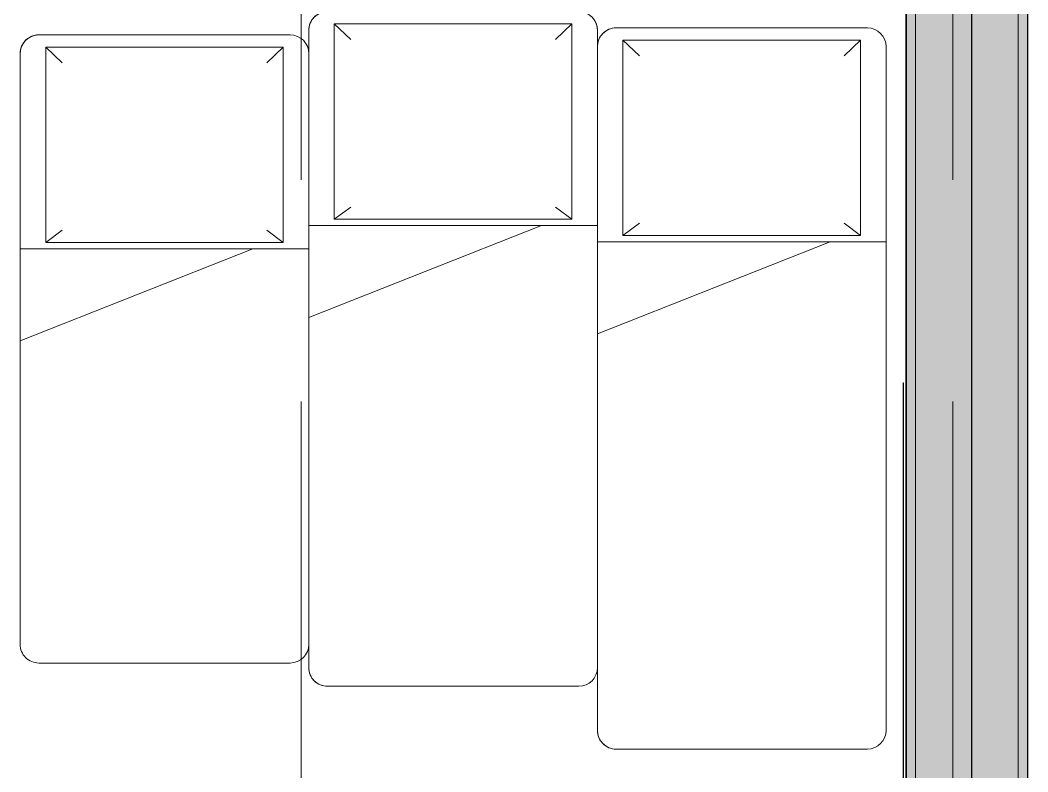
# Model space of a CAD drawing. Header units: millimetres. Extents: x 1322 to 199238, y -8553 to 29000.
# Drawn here: x 29675 to 31840, y 5671 to 7287 of the extents above; entities that cross this region are included whole.
import ezdxf

# ---------------------------------------------------------------- set-up
doc = ezdxf.new("R2010")
doc.units = ezdxf.units.MM
doc.linetypes.add('Осевая', pattern=[3175, 635, -476.25, 1587.5, -476.25])
for name, color, linetype, lineweight in [('A-GENM', 7, 'Continuous', 9), ('A-WALL', 7, 'Continuous', 9), ('I-WALL', 7, 'Continuous', 9), ('Оси-2', 7, 'Осевая', 9)]:
    doc.layers.add(name, color=color, linetype=linetype, lineweight=lineweight)
for name, color, linetype, lineweight, true_color in [('A-WALL-1', 7, 'Continuous', 9, 0x3c3c3c), ('A-WALL-FNSH-1', 7, 'Continuous', 9, 0x3c3c3c), ('I-FURN-1', 7, 'Continuous', 9, 0xf0f0f0)]:
    doc.layers.add(name, color=color, linetype=linetype, lineweight=lineweight, true_color=true_color)
pattern_1 = [(0, (-75531.326, 0), (121.92, 30.48), [10.058, -81.382, 10.058, -81.382, -487.68]), (0, (-75531.326, 0), (121.92, 30.48), [-182.88, 10.058, -172.822, 10.058, -81.382, -213.36]), (0, (-75531.326, 0), (121.92, 30.48), [-457.2, 10.058, -50.902, 10.058, -142.342]), (120, (-75485.606, 15.24), (-87.356454, 90.345817), [10.058, -81.382, 10.058, -81.382, -487.68]), (120, (-75485.606, 15.24), (-87.356454, 90.345817), [-182.88, 10.058, -172.822, 10.058, -81.382, -213.36]), (120, (-75485.606, 15.24), (-87.356454, 90.345817), [-457.2, 10.058, -50.902, 10.058, -142.342]), (240, (-75470.366, 76.2), (-34.563546, -120.825817), [10.058, -81.382, 10.058, -81.382, -487.68]), (240, (-75470.366, 76.2), (-34.563546, -120.825817), [-182.88, 10.058, -172.822, 10.058, -81.382, -213.36]), (240, (-75470.366, 76.2), (-34.563546, -120.825817), [-457.2, 10.058, -50.902, 10.058, -142.342])]

# ---------------------------------------------------------------- blocks, each defined once
blk = doc.blocks.new('Bed - Small Sizes - 1_118-25586206-План размещения напольных электротехнических лючков и розеток 1 этажа в осях 23_1-33')
at = {"layer": 'I-FURN-1'}
for p, q in [((247.3, 1550), (-292.7, 1550)), ((-292.7, 1550), (247.3, 1550)), ((-332.7, 1510), (-332.7, 460)), ((-332.7, 460), (-332.7, 1510)), ((287.3, 657.7), (287.3, 1510)), ((287.3, 1510), (287.3, 1375)), ((287.3, 1375), (287.3, 657.7)), ((287.3, 657.7), (-212.7, 460)), ((-212.7, 460), (287.3, 657.7)), ((-212.7, 460), (287.3, 657.7)), ((287.3, 460), (287.3, 657.7)), ((287.3, 657.7), (287.3, 460)), ((287.3, 425), (287.3, 657.7)), ((287.3, 657.7), (287.3, 425)), ((-212.7, 460), (-332.7, 460)), ((-332.7, 460), (-332.7, 40)), ((-332.7, 40), (-332.7, 460)), ((-332.7, 460), (-212.7, 460)), ((-332.7, 460), (-332.7, 40)), ((-332.7, 40), (-332.7, 460)), ((-332.7, 460), (-212.7, 460)), ((287.3, 460), (-212.7, 460)), ((-212.7, 460), (287.3, 460)), ((-212.7, 460), (287.3, 460)), ((287.3, 460), (-212.7, 460)), ((-212.7, 460), (287.3, 460)), ((287.3, 40), (287.3, 460)), ((287.3, 460), (287.3, 425)), ((-277.5, 446.2), (-242.7, 420)), ((-277.5, 26.2), (-277.5, 446.2)), ((-277.5, 446.2), (232.5, 446.2)), ((-277.5, 446.2), (232.5, 446.2)), ((-277.5, 26.2), (-277.5, 446.2)), ((232.5, 446.2), (197.3, 420)), ((232.5, 446.2), (232.5, 26.2)), ((232.5, 446.2), (232.5, 26.2)), ((287.3, 425), (287.3, 40)), ((287.3, 40), (287.3, 425)), ((287.3, 425), (287.3, 40)), ((-277.5, 26.2), (-242.7, 60)), ((232.5, 26.2), (197.3, 60)), ((232.5, 26.2), (-277.5, 26.2)), ((232.5, 26.2), (-277.5, 26.2)), ((-292.7, 0), (247.3, 0)), ((247.3, 0), (-292.7, 0)), ((-292.7, 0), (247.3, 0)), ((247.3, 0), (-292.7, 0))]:
    blk.add_line(p, q, dxfattribs=at)
for centre, start, end in [((-292.7, 1510), 90, 180), ((-292.7, 1510), 90, 180), ((247.3, 1510), 360, 90), ((247.3, 1510), 0, 90), ((-292.7, 40), 180, 270), ((-292.7, 40), 180, 270), ((-292.7, 40), 180, 270), ((-292.7, 40), 180, 270), ((247.3, 40), 270, 360), ((247.3, 40), 270, 0), ((247.3, 40), 270, 360), ((247.3, 40), 270, 360)]:
    blk.add_arc(centre, 40, start, end, dxfattribs=at)
blk = doc.blocks.new('Bed - Small Sizes - Single 5-25586207-План размещения напольных электротехнических лючков и розеток 1 этажа в осях 23_1-33')
at = {"layer": 'I-FURN-1'}
for p, q in [((247.3, 1450), (-292.7, 1450)), ((-292.7, 1450), (247.3, 1450)), ((-332.7, 1410), (-332.7, 692.7)), ((-332.7, 692.7), (-332.7, 1410)), ((287.3, 657.7), (287.3, 1410)), ((287.3, 1410), (287.3, 1360)), ((287.3, 1360), (287.3, 657.7)), ((-332.7, 692.7), (-332.7, 460)), ((-332.7, 460), (-332.7, 692.7)), ((287.3, 657.7), (-212.7, 460)), ((-212.7, 460), (287.3, 657.7)), ((-212.7, 460), (287.3, 657.7)), ((287.3, 460), (287.3, 657.7)), ((287.3, 657.7), (287.3, 510)), ((287.3, 510), (287.3, 657.7)), ((287.3, 657.7), (287.3, 510)), ((287.3, 510), (287.3, 460)), ((287.3, 90), (287.3, 510)), ((287.3, 510), (287.3, 90)), ((-212.7, 460), (-332.7, 460)), ((-332.7, 460), (-332.7, 40)), ((-332.7, 75), (-332.7, 460)), ((-332.7, 460), (-212.7, 460)), ((-332.7, 460), (-332.7, 75)), ((-332.7, 75), (-332.7, 460)), ((-332.7, 460), (-212.7, 460)), ((287.3, 460), (-212.7, 460)), ((-212.7, 460), (287.3, 460)), ((-212.7, 460), (287.3, 460)), ((287.3, 460), (-212.7, 460)), ((-212.7, 460), (287.3, 460)), ((287.3, 40), (287.3, 460)), ((287.3, 460), (287.3, 90)), ((-277.5, 446.2), (-242.7, 420)), ((-277.5, 26.2), (-277.5, 446.2)), ((-277.5, 446.2), (232.5, 446.2)), ((-277.5, 446.2), (232.5, 446.2)), ((-277.5, 26.2), (-277.5, 446.2)), ((232.5, 446.2), (197.3, 420)), ((232.5, 446.2), (232.5, 26.2)), ((232.5, 446.2), (232.5, 26.2)), ((287.3, 90), (287.3, 40)), ((287.3, 40), (287.3, 90)), ((287.3, 90), (287.3, 40)), ((-332.7, 40), (-332.7, 75)), ((-332.7, 75), (-332.7, 40)), ((-332.7, 40), (-332.7, 75)), ((-277.5, 26.2), (-242.7, 60)), ((232.5, 26.2), (197.3, 60)), ((232.5, 26.2), (-277.5, 26.2)), ((232.5, 26.2), (-277.5, 26.2)), ((-292.7, 0), (247.3, 0)), ((247.3, 0), (-292.7, 0)), ((-292.7, 0), (247.3, 0)), ((247.3, 0), (-292.7, 0))]:
    blk.add_line(p, q, dxfattribs=at)
for centre, start, end in [((-292.7, 1410), 90, 180), ((-292.7, 1410), 90, 180), ((247.3, 1410), 360, 90), ((247.3, 1410), 0, 90), ((-292.7, 40), 180, 270), ((-292.7, 40), 180, 270), ((-292.7, 40), 180, 270), ((-292.7, 40), 180, 240), ((247.3, 40), 270, 360), ((247.3, 40), 270, 0), ((247.3, 40), 270, 360), ((247.3, 40), 270, 360), ((-292.7, 40), 240, 270)]:
    blk.add_arc(centre, 40, start, end, dxfattribs=at)
blk = doc.blocks.new('Bed - Small Sizes - Single 6-25586208-План размещения напольных электротехнических лючков и розеток 1 этажа в осях 23_1-33')
at = {"layer": 'I-FURN-1'}
for p, q in [((247.3, 1350), (-292.7, 1350)), ((-292.7, 1350), (247.3, 1350)), ((-332.7, 1310), (-332.7, 607.7)), ((-332.7, 607.7), (-332.7, 1310)), ((287.3, 657.7), (287.3, 1310)), ((287.3, 1310), (287.3, 657.7)), ((287.3, 657.7), (-212.7, 460)), ((-212.7, 460), (287.3, 657.7)), ((-212.7, 460), (287.3, 657.7)), ((287.3, 460), (287.3, 657.7)), ((287.3, 657.7), (287.3, 460)), ((287.3, 40), (287.3, 657.7)), ((287.3, 657.7), (287.3, 40)), ((-332.7, 607.7), (-332.7, 460)), ((-332.7, 460), (-332.7, 607.7)), ((-212.7, 460), (-332.7, 460)), ((-332.7, 460), (-332.7, 410)), ((-332.7, 40), (-332.7, 460)), ((-332.7, 460), (-212.7, 460)), ((-332.7, 460), (-332.7, 40)), ((-332.7, 40), (-332.7, 460)), ((-332.7, 460), (-212.7, 460)), ((287.3, 460), (-212.7, 460)), ((-212.7, 460), (287.3, 460)), ((-212.7, 460), (287.3, 460)), ((287.3, 460), (-212.7, 460)), ((-212.7, 460), (287.3, 460)), ((287.3, 40), (287.3, 460)), ((287.3, 460), (287.3, 40)), ((-277.5, 446.2), (-242.7, 420)), ((-277.5, 26.2), (-277.5, 446.2)), ((-277.5, 446.2), (232.5, 446.2)), ((-277.5, 446.2), (232.5, 446.2)), ((-277.5, 26.2), (-277.5, 446.2)), ((232.5, 446.2), (197.3, 420)), ((232.5, 446.2), (232.5, 26.2)), ((232.5, 446.2), (232.5, 26.2)), ((-332.7, 410), (-332.7, 40)), ((-277.5, 26.2), (-242.7, 60)), ((232.5, 26.2), (197.3, 60)), ((232.5, 26.2), (-277.5, 26.2)), ((232.5, 26.2), (-277.5, 26.2)), ((-292.7, 0), (247.3, 0)), ((247.3, 0), (-292.7, 0)), ((-292.7, 0), (247.3, 0)), ((247.3, 0), (-292.7, 0))]:
    blk.add_line(p, q, dxfattribs=at)
for centre, start, end in [((-292.7, 1310), 90, 180), ((-292.7, 1310), 90, 180), ((247.3, 1310), 360, 90), ((247.3, 1310), 360, 90), ((-292.7, 40), 180, 270), ((-292.7, 40), 180, 270), ((-292.7, 40), 180, 270), ((-292.7, 40), 180, 270), ((247.3, 40), 270, 360), ((247.3, 40), 270, 0), ((247.3, 40), 270, 360), ((247.3, 40), 300, 360), ((247.3, 40), 270, 285), ((247.3, 40), 285, 300)]:
    blk.add_arc(centre, 40, start, end, dxfattribs=at)
blk = doc.blocks.new('Рисунок_горы - Рисунок_горы-31934381-План размещения напольных электротехнических лючков и розеток 1 этажа в осях 23_1-33')
at = {"layer": 'A-GENM'}
for p, q in [((107109, 10341.4), (107109, 6202.7)), ((107109, 7185.3), (107109, 7981.1)), ((107109, 6706.8), (107109, 7038.5)), ((107109, 6596.8), (107109, 6811.8)), ((107109, 6811.8), (107109, 6596.8)), ((107109, 6543.6), (107109, 6203.3)), ((107109, 6203.3), (107109, 6539.8)), ((107109, 6405.5), (107109, 6505.2)), ((107109, 6505.2), (107109, 6405.5)), ((107109, 6323.1), (107109, 6385.4)), ((107109, 6385.4), (107109, 6323.1)), ((107109, 6239.8), (107109, 6301.8)), ((107109, 6301.8), (107109, 6239.8)), ((107109, 6203.3), (107109, 6202.7)), ((107109, 6202.7), (107109, 6203.3)), ((107109, 6202.7), (107109, 5509.4)), ((107109, 6066.3), (107109, 6088)), ((107109, 6088), (107109, 6066.3))]:
    blk.add_line(p, q, dxfattribs=at)
for points, knots in [([(107109, 7426.8), (107109, 7426.8), (107109, 7346.5), (107109, 7313.6), (107109, 7254.1)], [0.0625, 0.0625, 0.0625, 0.0625, 0.06250001, 0.125, 0.125, 0.125, 0.125]), ([(107109, 7254.1), (107109, 7254.1), (107109, 7247.9), (107109, 7227.3), (107109, 7222.2)], [0.125, 0.125, 0.125, 0.125, 0.12500001, 0.1875, 0.1875, 0.1875, 0.1875]), ([(107109, 7222.2), (107109, 7222.2), (107109, 7219.9), (107109, 7218.5), (107109, 7217.6)], [0.1875, 0.1875, 0.1875, 0.1875, 0.18750001, 0.19937049, 0.19937049, 0.19937049, 0.19937049]), ([(107109, 7196.7), (107109, 7196.7), (107109, 7135.5), (107109, 7087.7), (107109, 6990)], [0.25, 0.25, 0.25, 0.25, 0.25000001, 0.3125, 0.3125, 0.3125, 0.3125]), ([(107109, 7144.2), (107109, 7144.2), (107109, 7170.6), (107109, 7180.9), (107109, 7184.5)], [0.55555556, 0.55555556, 0.55555556, 0.55555556, 0.55555557, 0.56827078, 0.56827078, 0.56827078, 0.56827078]), ([(107109, 7099.7), (107109, 7099.7), (107109, 7119.2), (107109, 7136), (107109, 7144.2)], [0.53333333, 0.53333333, 0.53333333, 0.53333333, 0.53333334, 0.55555556, 0.55555556, 0.55555556, 0.55555556]), ([(107109, 7091.6), (107109, 7091.6), (107109, 7093.3), (107109, 7094.4), (107109, 7095.3)], [0.511111111, 0.511111111, 0.511111111, 0.511111111, 0.511111121, 0.519586005, 0.519586005, 0.519586005, 0.519586005]), ([(107109, 6990), (107109, 6990), (107109, 6928.5), (107109, 6852.5), (107109, 6803.8)], [0.3125, 0.3125, 0.3125, 0.3125, 0.31250001, 0.375, 0.375, 0.375, 0.375]), ([(107109, 6803.8), (107109, 6803.8), (107109, 6766.8), (107109, 6750.7), (107109, 6724.5)], [0.375, 0.375, 0.375, 0.375, 0.37500001, 0.4375, 0.4375, 0.4375, 0.4375]), ([(107109, 6745.8), (107109, 6745.8), (107109, 6753.8), (107109, 6757.7), (107109, 6758.7)], [0.444444444, 0.444444444, 0.444444444, 0.444444444, 0.444444454, 0.448491801, 0.448491801, 0.448491801, 0.448491801]), ([(107109, 6539.8), (107109, 6539.8), (107109, 6559), (107109, 6728.1), (107109, 6745.8)], [0.42222222, 0.42222222, 0.42222222, 0.42222222, 0.42222223, 0.44444444, 0.44444444, 0.44444444, 0.44444444]), ([(107109, 6724.5), (107109, 6724.5), (107109, 6678.8), (107109, 6632.5), (107109, 6587.1)], [0.4375, 0.4375, 0.4375, 0.4375, 0.43750001, 0.5, 0.5, 0.5, 0.5]), ([(107109, 6595.4), (107109, 6595.4), (107109, 6605.6), (107109, 6611.7), (107109, 6614.6)], [0.5, 0.5, 0.5, 0.5, 0.50000001, 0.5342956, 0.5342956, 0.5342956, 0.5342956]), ([(107109, 6596.8), (107109, 6596.8), (107109, 6588.2), (107109, 6584.5), (107109, 6583.5)], [0.345323741, 0.345323741, 0.345323741, 0.345323741, 0.345323751, 0.348342105, 0.348342105, 0.348342105, 0.348342105]), ([(107109, 6427.4), (107109, 6427.4), (107109, 6452), (107109, 6573.2), (107109, 6595.4)], [0.3333333, 0.3333333, 0.3333333, 0.3333333, 0.3333333, 0.5, 0.5, 0.5, 0.5]), ([(107109, 6587.1), (107109, 6587.1), (107109, 6586.1), (107109, 6584.6), (107109, 6583.8)], [0.5, 0.5, 0.5, 0.5, 0.50000001, 0.52072637, 0.52072637, 0.52072637, 0.52072637]), ([(107109, 6587.1), (107109, 6587.1), (107109, 6571), (107109, 6574.8), (107109, 6563.8)], [0.352517986, 0.352517986, 0.352517986, 0.352517986, 0.352517996, 0.35971223, 0.35971223, 0.35971223, 0.35971223]), ([(107109, 6563.8), (107109, 6563.8), (107109, 6557), (107109, 6550.7), (107109, 6543.6)], [0.35971223, 0.35971223, 0.35971223, 0.35971223, 0.35971224, 0.366906475, 0.366906475, 0.366906475, 0.366906475]), ([(107109, 6549), (107109, 6549), (107109, 6529.7), (107109, 6496), (107109, 6447.3)], [0.6666667, 0.6666667, 0.6666667, 0.6666667, 0.6666667, 1, 1, 1, 1]), ([(107109, 6505.2), (107109, 6505.2), (107109, 6516.4), (107109, 6536.9), (107109, 6543.6)], [0.93333333, 0.93333333, 0.93333333, 0.93333333, 0.93333334, 1, 1, 1, 1]), ([(107109, 6543.6), (107109, 6543.6), (107109, 6536.9), (107109, 6516.4), (107109, 6505.2)], [0.366906475, 0.366906475, 0.366906475, 0.366906475, 0.366906485, 0.374100719, 0.374100719, 0.374100719, 0.374100719]), ([(107109, 6385.4), (107109, 6385.4), (107109, 6394.3), (107109, 6394.4), (107109, 6405.5)], [0.86666667, 0.86666667, 0.86666667, 0.86666667, 0.86666668, 0.9, 0.9, 0.9, 0.9]), ([(107109, 6405.5), (107109, 6405.5), (107109, 6394.4), (107109, 6394.3), (107109, 6385.4)], [0.381294964, 0.381294964, 0.381294964, 0.381294964, 0.381294974, 0.388489209, 0.388489209, 0.388489209, 0.388489209]), ([(107109, 6323.1), (107109, 6323.1), (107109, 6310.3), (107109, 6311.8), (107109, 6301.8)], [0.395683453, 0.395683453, 0.395683453, 0.395683453, 0.395683463, 0.402877698, 0.402877698, 0.402877698, 0.402877698]), ([(107109, 6301.8), (107109, 6301.8), (107109, 6305.1), (107109, 6307.1), (107109, 6308.8)], [0.8, 0.8, 0.8, 0.8, 0.80000001, 0.81090687, 0.81090687, 0.81090687, 0.81090687]), ([(107109, 6214.8), (107109, 6214.8), (107109, 6224.1), (107109, 6230.7), (107109, 6239.8)], [0.73333333, 0.73333333, 0.73333333, 0.73333333, 0.73333334, 0.76666667, 0.76666667, 0.76666667, 0.76666667]), ([(107109, 6239.8), (107109, 6239.8), (107109, 6230.7), (107109, 6224.1), (107109, 6214.8)], [0.410071942, 0.410071942, 0.410071942, 0.410071942, 0.410071952, 0.417266187, 0.417266187, 0.417266187, 0.417266187]), ([(107109, 6128.8), (107109, 6128.8), (107109, 6163.6), (107109, 6185.7), (107109, 6214.8)], [0.7, 0.7, 0.7, 0.7, 0.70000001, 0.73333333, 0.73333333, 0.73333333, 0.73333333]), ([(107109, 6214.8), (107109, 6214.8), (107109, 6185.7), (107109, 6163.6), (107109, 6128.8)], [0.417266187, 0.417266187, 0.417266187, 0.417266187, 0.417266197, 0.424460432, 0.424460432, 0.424460432, 0.424460432]), ([(107109, 6108.7), (107109, 6108.7), (107109, 6116.6), (107109, 6118.9), (107109, 6128.8)], [0.66666667, 0.66666667, 0.66666667, 0.66666667, 0.66666668, 0.7, 0.7, 0.7, 0.7]), ([(107109, 6128.8), (107109, 6128.8), (107109, 6118.9), (107109, 6116.6), (107109, 6108.7)], [0.424460432, 0.424460432, 0.424460432, 0.424460432, 0.424460442, 0.431654676, 0.431654676, 0.431654676, 0.431654676]), ([(107109, 6088), (107109, 6088), (107109, 6096.9), (107109, 6100.1), (107109, 6108.7)], [0.63333333, 0.63333333, 0.63333333, 0.63333333, 0.63333334, 0.66666667, 0.66666667, 0.66666667, 0.66666667]), ([(107109, 6108.7), (107109, 6108.7), (107109, 6100.1), (107109, 6096.9), (107109, 6088)], [0.431654676, 0.431654676, 0.431654676, 0.431654676, 0.431654686, 0.438848921, 0.438848921, 0.438848921, 0.438848921])]:
    blk.add_open_spline(points, degree=3, knots=knots, dxfattribs=at)
for points in [[(107109, 7214.5), (107109, 7212.6), (107109, 7208.3), (107109, 7196.7)], [(107109, 7097.7), (107109, 7098.2), (107109, 7098.9), (107109, 7099.7)], [(107109, 7039.6), (107109, 7044.7), (107109, 7065.1), (107109, 7091.6)], [(107109, 6758.7), (107109, 6754.5), (107109, 6711.1), (107109, 6707)], [(107109, 6614.2), (107109, 6606), (107109, 6578.2), (107109, 6549)], [(107109, 6583.5), (107109, 6584.6), (107109, 6588.2), (107109, 6596.8)], [(107109, 6583.7), (107109, 6584.6), (107109, 6586.1), (107109, 6587.1)], [(107109, 6447.3), (107109, 6419.6), (107109, 6401.3), (107109, 6408.3)], [(107109, 6409.6), (107109, 6413.2), (107109, 6423.1), (107109, 6426.7)], [(107109, 6308.8), (107109, 6312.3), (107109, 6314.5), (107109, 6323.1)]]:
    blk.add_open_spline(points, degree=3, dxfattribs=at)

msp = doc.modelspace()

# ---------------------------------------------------------------- hatches: boundary and pattern name
at = {"layer": 'I-WALL'}
h = msp.add_hatch(dxfattribs=at)
h.set_pattern_fill('FP_2', color=256, style=0, pattern_type=2)
h.set_pattern_definition([(45, (-75531.33, 0), (-57.024626, 57.024626), []), (45, (-75474.3, 0), (-57.024626, 57.024626), [100.806, -20.161, 3.353, -16.808])])
h.paths.add_polyline_path([(31625.5, 2400), (31818.7, 2400), (31818.7, 10600), (31598.7, 10600), (31598.7, 2400)])
h = msp.add_hatch(dxfattribs=at)
h.set_pattern_fill('FP_31', color=256, style=0, pattern_type=2)
h.set_pattern_definition(pattern_1)
h.paths.add_polyline_path([(31598.7, 150), (31598.7, 10380), (31578.7, 10380), (31578.7, 150)])
h = msp.add_hatch(dxfattribs=at)
h.set_pattern_fill('FP_31', color=256, style=0, pattern_type=2)
h.set_pattern_definition(pattern_1)
h.paths.add_polyline_path([(31838.7, 2480), (31838.7, 10380), (31818.7, 10380), (31818.7, 2480)])

# ---------------------------------------------------------------- linework, layer by layer
at = {"layer": 'A-WALL'}
for p, q in [((31818.7, 10600), (31818.7, 2400)), ((31838.7, 10380), (31838.7, 2480))]:
    msp.add_line(p, q, dxfattribs=at)
at = {"layer": 'A-WALL-1'}
for p, q in [((31598.7, 150), (31598.7, 10600)), ((31578.7, 10380), (31578.7, 170))]:
    msp.add_line(p, q, dxfattribs=at)
at = {"layer": 'A-WALL-FNSH-1'}
for p, q in [((31718.7, 10390), (31718.7, 160.5)), ((31719.7, 160.5), (31719.7, 10390)), ((31839.7, 2481), (31839.7, 10379)), ((31577.7, 7395.5), (31577.7, 7142.7)), ((31577.7, 7142.7), (31578.7, 7142.7)), ((31578.7, 7140), (31577.7, 7140)), ((31577.7, 7140), (31577.7, 6720.6)), ((31578.7, 7086.3), (31577.7, 7086.3)), ((31577.7, 7084.5), (31578.7, 7084.5)), ((31578.7, 6829.3), (31577.7, 6829.3)), ((31577.7, 6828.5), (31578.7, 6828.5)), ((31577.7, 6720.6), (31578.7, 6720.6)), ((31578.7, 6717.8), (31577.7, 6717.8)), ((31577.7, 6717.8), (31577.7, 6504.8)), ((31572.6, 6507.2), (31571.6, 6507.2)), ((31571.6, 6507.2), (31571.6, 5268)), ((31572.6, 5268), (31572.6, 6507.2)), ((31577.7, 6504.8), (31578.7, 6504.8))]:
    msp.add_line(p, q, dxfattribs=at)
at = {"layer": 'I-WALL'}
for p, q in [((31578.7, 7150.9), (31577.7, 7150.9)), ((31578.7, 7146.9), (31577.7, 7146.9)), ((31577.7, 7126), (31578.7, 7126)), ((31577.7, 7124.5), (31578.7, 7124.5)), ((31577.7, 7041), (31578.7, 7041)), ((31577.7, 7037), (31578.7, 7037)), ((31578.7, 6844.9), (31577.7, 6844.9)), ((31577.7, 6820.5), (31578.7, 6820.5)), ((31578.7, 6818.6), (31577.7, 6818.6)), ((31578.7, 6777.8), (31577.7, 6777.8)), ((31578.7, 6776.1), (31577.7, 6776.1)), ((31577.7, 6674.1), (31578.7, 6674.1)), ((31577.7, 6672.5), (31578.7, 6672.5)), ((31577.7, 6667.4), (31578.7, 6667.4)), ((31578.7, 6617.2), (31577.7, 6617.2)), ((31577.7, 6615.7), (31578.7, 6615.7)), ((31577.7, 6609.2), (31578.7, 6609.2)), ((31577.7, 6481.6), (31578.7, 6481.6)), ((31578.7, 5927.6), (31577.7, 5927.6))]:
    msp.add_line(p, q, dxfattribs=at)
for points, knots in [([(31577.7, 7126.9), (31577.7, 7139.1), (31577.7, 7145.7), (31577.7, 7149.9), (31577.7, 7151.5), (31577.7, 7149.5), (31577.7, 7149.5), (31577.7, 7134.2), (31577.7, 7108.6), (31577.7, 7067.5), (31577.7, 7046.5), (31577.7, 7039.8), (31577.7, 7042.4), (31577.7, 7047.4), (31577.7, 7055.3), (31577.7, 7061.8), (31577.7, 7070.1), (31577.7, 7078.9), (31577.7, 7089.1), (31577.7, 7098), (31577.7, 7107.2), (31577.7, 7112.9), (31577.7, 7118), (31577.7, 7126)], [-1.570099, -1.570099, -1.570099, -1.570099, -1.484014, -1.384661, -1.281093, -1.204155, -1.118982, -1.03556, -0.917496, -0.818994, -0.737085, -0.673164, -0.614845, -0.542352, -0.465296, -0.386325, -0.312703, -0.250979, -0.187375, -0.123558, -0.068344, -0.028939, 0, 0, 0, 0]), ([(31577.7, 7086.3), (31577.7, 7083.4), (31577.7, 7077), (31577.7, 7068.6), (31577.7, 7060.2), (31577.7, 7053.8), (31577.7, 7045.8), (31577.7, 7040.9), (31577.7, 7038.3), (31577.7, 7045), (31577.7, 7066), (31577.7, 7107), (31577.7, 7132.7), (31577.7, 7147.9), (31577.7, 7147.9), (31577.7, 7150), (31577.7, 7148.3), (31577.7, 7145.4), (31577.7, 7142.8), (31577.7, 7142.7)], [-1.375574, -1.375574, -1.375574, -1.375574, -1.319119, -1.257396, -1.183774, -1.104802, -1.027747, -0.955254, -0.896935, -0.833013, -0.751105, -0.652602, -0.534539, -0.451116, -0.365944, -0.289006, -0.185438, -0.086085, -0.0842, -0.0842, -0.0842, -0.0842]), ([(31577.7, 7124.5), (31577.7, 7116.5), (31577.7, 7111.4), (31577.7, 7105.7), (31577.7, 7096.5), (31577.7, 7087.6), (31577.7, 7077.3), (31577.7, 7068.6), (31577.7, 7060.2), (31577.7, 7053.8), (31577.7, 7045.8), (31577.7, 7040.9), (31577.7, 7038.3), (31577.7, 7045), (31577.7, 7066), (31577.7, 7107), (31577.7, 7132.7), (31577.7, 7147.9), (31577.7, 7147.9), (31577.7, 7150), (31577.7, 7148.3), (31577.7, 7144.2), (31577.7, 7137.6), (31577.7, 7125.4)], [-1.570099, -1.570099, -1.570099, -1.570099, -1.541159, -1.501754, -1.446541, -1.382724, -1.319119, -1.257396, -1.183774, -1.104802, -1.027747, -0.955254, -0.896935, -0.833013, -0.751105, -0.652602, -0.534539, -0.451116, -0.365944, -0.289006, -0.185438, -0.086085, 0, 0, 0, 0]), ([(31577.7, 7140), (31577.7, 7140.1), (31577.7, 7142.9), (31577.7, 7145.8), (31577.7, 7147.5), (31577.7, 7145.4), (31577.7, 7145.4), (31577.7, 7130.2), (31577.7, 7104.5), (31577.7, 7063.5), (31577.7, 7042.5), (31577.7, 7035.8), (31577.7, 7038.4), (31577.7, 7043.3), (31577.7, 7051.3), (31577.7, 7057.7), (31577.7, 7066.1), (31577.7, 7074.7), (31577.7, 7081.4), (31577.7, 7084.5)], [-1.489098, -1.489098, -1.489098, -1.489098, -1.484014, -1.384661, -1.281093, -1.204155, -1.118982, -1.03556, -0.917496, -0.818994, -0.737085, -0.673164, -0.614845, -0.542352, -0.465296, -0.386325, -0.312703, -0.250979, -0.189797, -0.189797, -0.189797, -0.189797]), ([(31577.7, 6777.8), (31577.7, 6803.7), (31577.7, 6846.6), (31577.7, 6846.6), (31577.7, 6846.6), (31577.7, 6829.9), (31577.7, 6813), (31577.7, 6777.4), (31577.7, 6723), (31577.7, 6674.1)], [-1.186443, -1.186443, -1.186443, -1.186443, -0.970698, -0.747904, -0.602559, -0.508259, -0.406061, -0.238952, 0, 0, 0, 0]), ([(31577.7, 6672.5), (31577.7, 6721.3), (31577.7, 6775.8), (31577.7, 6811.4), (31577.7, 6828.2), (31577.7, 6844.9), (31577.7, 6844.9), (31577.7, 6844.9), (31577.7, 6802), (31577.7, 6776.1)], [-1.186443, -1.186443, -1.186443, -1.186443, -0.947492, -0.780382, -0.678185, -0.583884, -0.43854, -0.215745, 0, 0, 0, 0]), ([(31577.7, 6820.5), (31577.7, 6794.2), (31577.7, 6757.1), (31577.7, 6731.8), (31577.7, 6721.2), (31577.7, 6720.6)], [-0.3529929, -0.3529929, -0.3529929, -0.3529929, -0.2400144, -0.1126558, -0.1046639, -0.1046639, -0.1046639, -0.1046639]), ([(31577.7, 6717.8), (31577.7, 6718.7), (31577.7, 6729.5), (31577.7, 6755.2), (31577.7, 6792.3), (31577.7, 6818.6)], [-0.2523609, -0.2523609, -0.2523609, -0.2523609, -0.2403371, -0.1129785, 0, 0, 0, 0]), ([(31577.7, 6674.1), (31577.7, 6664), (31577.7, 6678.5), (31577.7, 6714.4), (31577.7, 6751.5), (31577.7, 6777.8)], [-0.3529929, -0.3529929, -0.3529929, -0.3529929, -0.2403371, -0.1129785, 0, 0, 0, 0]), ([(31577.7, 6776.1), (31577.7, 6749.8), (31577.7, 6712.7), (31577.7, 6676.8), (31577.7, 6662.4), (31577.7, 6672.5)], [-0.3529929, -0.3529929, -0.3529929, -0.3529929, -0.2400144, -0.1126558, 0, 0, 0, 0]), ([(31577.7, 6615.7), (31577.7, 6610.9), (31577.7, 6606.2), (31577.7, 6597.9), (31577.7, 6582.9), (31577.7, 6568.6), (31577.7, 6554), (31577.7, 6539.3), (31577.7, 6526.1), (31577.7, 6510.4), (31577.7, 6494.6), (31577.7, 6484.7), (31577.7, 6473.9), (31577.7, 6476.6), (31577.7, 6495.3), (31577.7, 6533.9), (31577.7, 6561.6), (31577.7, 6588.3), (31577.7, 6591.5), (31577.7, 6603.5), (31577.7, 6612.7), (31577.7, 6620.3), (31577.7, 6622.5), (31577.7, 6616.2)], [-1.570099, -1.570099, -1.570099, -1.570099, -1.541159, -1.501754, -1.446541, -1.382724, -1.319119, -1.257396, -1.183774, -1.104802, -1.027747, -0.955254, -0.896935, -0.833013, -0.751105, -0.652602, -0.534539, -0.451116, -0.365944, -0.289006, -0.185438, -0.086085, 0, 0, 0, 0]), ([(31577.7, 6617.2), (31577.7, 6617.2), (31577.7, 6616.5), (31577.7, 6612.9), (31577.7, 6606.4), (31577.7, 6596.8), (31577.7, 6594.4), (31577.7, 6570.3), (31577.7, 6542.8), (31577.7, 6503.1), (31577.7, 6483.6), (31577.7, 6479.9), (31577.7, 6488.7), (31577.7, 6497.5), (31577.7, 6511.4), (31577.7, 6524.9), (31577.7, 6537.1), (31577.7, 6550.4), (31577.7, 6564.1), (31577.7, 6577.2), (31577.7, 6590.9), (31577.7, 6598.6), (31577.7, 6603.5), (31577.7, 6609.2)], [-1.503198, -1.503198, -1.503198, -1.503198, -1.484014, -1.384661, -1.281093, -1.204155, -1.118982, -1.03556, -0.917496, -0.818994, -0.737085, -0.673164, -0.614845, -0.542352, -0.465296, -0.386325, -0.312703, -0.250979, -0.187375, -0.123558, -0.068344, -0.028939, 0, 0, 0, 0])]:
    msp.add_open_spline(points, degree=3, knots=knots, dxfattribs=at)
for points in [[(31577.7, 6829.3), (31577.7, 6826.4), (31577.7, 6823.5), (31577.7, 6820.5)], [(31577.7, 6818.6), (31577.7, 6822), (31577.7, 6825.3), (31577.7, 6828.5)], [(31577.7, 6609.7), (31577.7, 6615.8), (31577.7, 6617.2), (31577.7, 6617.2)], [(31577.7, 5927.6), (31577.7, 6133.8), (31577.7, 6326.2), (31577.7, 6504.8)]]:
    msp.add_open_spline(points, degree=3, dxfattribs=at)
at = {"layer": 'Оси-2'}
for p, q in [((30278.7, 593.7), (30278.7, 19528.3)), ((31678.7, 593.7), (31678.7, 19528.3))]:
    msp.add_line(p, q, dxfattribs=at)

# ---------------------------------------------------------------- block references
at = {"layer": 'A-GENM'}
msp.add_blockref('Рисунок_горы - Рисунок_горы-31934381-План размещения напольных электротехнических лючков и розеток 1 этажа в осях 23_1-33', (-75531.3, 0), dxfattribs=at)
at = {"layer": 'I-FURN-1', "rotation": 180}
for name, p in [('Bed - Small Sizes - Single 5-25586207-План размещения напольных электротехнических лючков и розеток 1 этажа в осях 23_1-33', (30582.5, 7305.3)), ('Bed - Small Sizes - Single 6-25586208-План размещения напольных электротехнических лючков и розеток 1 этажа в осях 23_1-33', (29962.5, 7255.3)), ('Bed - Small Sizes - 1_118-25586206-План размещения напольных электротехнических лючков и розеток 1 этажа в осях 23_1-33', (31202.5, 7270.3))]:
    msp.add_blockref(name, p, dxfattribs=at)

doc.saveas('drawing.dxf')
